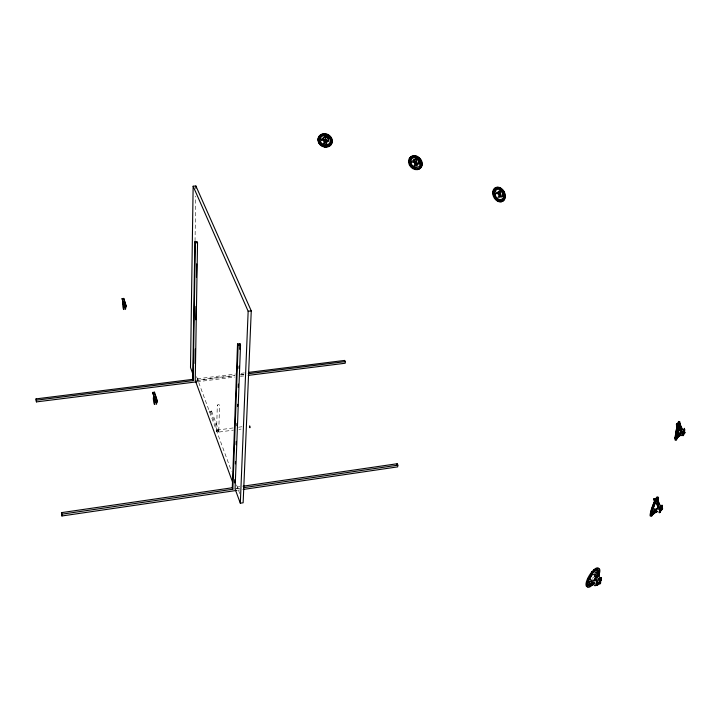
<?xml version="1.0" encoding="UTF-8"?>
<svg xmlns="http://www.w3.org/2000/svg" width="721" height="721" viewBox="0 0 721 721"><rect width="100%" height="100%" fill="white"/><g stroke="black" fill="none" stroke-linecap="round" stroke-linejoin="round"><path stroke-width="0.54" stroke-dasharray="3.6 2.7" d="M195.031 241.129L195.733 196.121M216.579 431.239L217.3 405.319M218.778 431.311A1.1 0.694 1.2 0 0 217.165 430.662A1.1 0.694 1.2 0 0 217.102 431.861A1.1 0.694 1.2 0 0 218.778 431.311L219.526 405.391A1.109 0.685 1.3 0 0 217.886 404.742A1.109 0.685 1.3 0 0 217.832 405.923A1.109 0.685 1.3 0 0 219.526 405.391M233.099 427.95L217.715 430.022L217.679 431.23L218.03 432.185L233.424 430.104M218.03 432.185L217.769 430.022M237.326 487.026L239.76 486.675M235.073 488.919L238.092 488.478L237.551 486.999M236.497 488.874L239.841 488.387M237.57 490.289L239.796 489.956M238.597 427.211L241.895 426.769M238.921 429.365L241.12 429.067M196.95 381.797L234.848 377.056M240.417 376.353L243.761 375.938M197.338 378.786L235.461 374.028M241.03 373.334L244.383 372.919M195.229 380.337L234.839 375.398M240.417 374.695L243.77 374.28M197.076 380.49L235.073 375.74M240.661 375.037L244.013 374.623M211.478 410.853A1.081 0.82 -20.6 0 1 210.162 412.061A1.081 0.82 -20.6 0 1 209.73 410.7A1.081 0.82 -20.6 0 1 211.478 410.853L218.869 430.761A1.1 0.829 -20.8 0 1 217.535 431.978A1.1 0.829 -20.8 0 1 217.093 430.617A1.1 0.829 -20.8 0 1 218.869 430.761M210.46 411.204L217.832 431.122M197.545 378.759L198.005 379.994M196.563 376.668L231.513 471.291M236.551 484.927L239.751 493.606M592.527 578.458A4.371 1.775 78.2 0 1 592.77 577.755M593.122 577.305A4.371 1.775 78.2 0 1 594.05 577.26"/><path stroke-width="1.08" d="M249.484 426.381C249.763 424.182 250.412 429.446 249.583 427.211M236.461 490.451L61.925 515.975L61.835 514.199L232.838 489.244L232.297 487.757L237.542 343.962L239.94 343.674L240.526 345.08L235.073 488.919L240.318 503.204L243.139 502.78L251.259 310.904L195.896 185.991L193.138 186.234L190.506 367.476L192.831 373.82M192.714 379.363L36.05 398.884L36.338 400.182L193.165 380.598L192.714 379.363L194.868 241.742L197.058 241.526L197.545 242.689L195.229 380.337L232.604 482.187M195.86 188.244L195.896 185.991M193.165 380.598L195.355 242.905L194.868 241.742M195.031 363.447L195.274 348.901M195.761 319.818L195.986 306.398M196.463 277.315L196.689 263.895M684.373 429.374L684.418 428.328L683.995 429.374M684.463 428.58L684.31 429.995M677.74 424.227A8.382 0.712 -79.4 0 1 678.019 428.941A8.382 0.712 -79.4 0 1 675.325 438.801A8.382 0.712 -79.4 0 1 677.325 425.75L677.389 425.129M682.922 435.006L683.039 435.763L683.553 434.105M232.838 489.244L238.128 345.368L237.542 343.962M234.704 482.944L234.83 479.573M235.416 463.846L235.506 461.602M236.137 444.758L236.263 441.387M236.858 425.66L236.939 423.416M237.57 406.572L237.66 404.319M238.29 387.474L238.417 384.104M239.011 368.386L239.093 366.133M239.723 349.288L239.94 343.674M240.318 503.204L248.159 311.256L193.138 186.234M598.511 576.322L598.917 573.925L598.79 576.656M325.405 140.604L325.64 137.332M248.844 372.36L344.737 360.41L345.332 361.591L345.188 363.24L248.222 375.38M683.445 434.159C683.292 438.359 685.653 427.256 684.373 429.446M681.696 429.247L681.733 427.814L679.543 422.758A8.382 0.721 -79.4 0 1 679.597 424.381M652.875 514.406A10.211 1.298 -69.8 0 1 651.595 512.577L651.757 512.18M415.954 162.91L416.323 159.611M598.863 576.818A4.353 1.451 -58.3 0 0 598.79 576.268L598.962 570.401L597.538 569.545A9.571 3.208 -58.3 0 0 592.031 574.15L589.418 578.395A9.571 3.208 -58.3 0 0 587.849 585.317L589.291 586.128L594.149 583.586M396.938 465.46L397.145 463.747L243.085 486.188M397.145 463.747L397.857 465.162L397.659 466.875L243.13 489.469M684.211 430.761L684.382 429.761M677.506 436.385L677.587 436.304M499.878 194.859L500.032 194.039M499.995 194.021L500.374 191.507M598.628 572.104L598.142 572.753A7.814 2.623 -58.3 0 0 596.781 571.068M679.443 425.904A8.382 0.721 -79.4 0 1 679.2 427.769L678.452 432.023A8.382 0.721 -79.4 0 1 676.785 438.566A4.326 0.937 -49.1 0 1 680.245 435.133M684.076 431.609L684.274 430.617M681.426 431.041L681.246 432.023A4.335 2.091 -70.2 0 1 678.452 432.023M684.121 431.564L683.733 433.492M676.559 436.097L676.604 436.214A6.849 0.586 -79.4 0 1 677.181 431.798M683.841 431.672L684.022 430.825M591.581 572.645L591.806 571.654M593.626 584.524L594.104 582.46M596.582 576.088L600.665 582.73L600.431 583.731L598.556 584.055L598.79 583.064L594.717 576.412M414.782 169.129C415.503 167.714 413.935 169.426 414.782 169.129A7.435 6.083 48.3 0 0 422.145 165.181A7.435 6.083 48.3 0 0 417.423 156.448A7.435 6.083 48.3 0 0 409.285 158.872M681.048 432.97L680.48 434.988M683.733 433.339L683.346 435.024M655.29 499.491L655.533 498.526L653.812 498.797L653.568 499.761L654.74 501.437M680.381 430.077L683.093 433.636L684.707 433.402L684.95 432.465L678.191 423.587L676.586 423.822L676.343 424.759L679.038 428.301A6.849 0.586 -79.4 0 0 679.164 426.832M677.956 424.525L678.191 423.587M657.462 501.275L662.59 508.611L662.338 509.585L660.607 509.864L660.851 508.9L657.011 503.393M683.093 433.636L683.337 432.699L679.957 428.265M653.127 513.712L652.856 514.307L653.127 513.559M656.849 511.486A4.083 0.514 -69.8 0 1 656.624 511.739L651.937 515.109L651.523 514.533A8.967 1.145 -69.8 0 1 653.217 507.8L654.875 503.456A8.967 1.145 -69.8 0 1 657.687 498.391L658.084 499.013A4.668 0.739 79.6 0 0 659.418 504.412A4.083 0.514 -69.8 0 1 659.355 504.916M656.624 511.739L656.443 511.468A4.083 0.514 -69.8 0 1 657.219 508.413L657.579 507.404M650.775 511.811L650.856 511.901M657.624 507.557L657.967 506.439A4.083 0.514 -69.8 0 1 658.354 505.574M586.795 582.217L586.543 582.559M594.392 583.433L593.743 583.055A4.353 1.451 -58.3 0 1 594.465 579.909L595.645 577.99A4.353 1.451 -58.3 0 1 598.142 575.881L598.79 576.268M416.432 156.592L416.053 156.133M598.376 572.132L598.142 572.753M656.308 511.504L653.956 512.946A1.812 0.568 -45.6 0 1 655.452 511.468M328.56 139.739A2.92 2.542 29.3 0 1 328.082 140.974L326.983 141.749A2.92 2.542 29.3 0 1 324.153 141.271L323.188 140.144A2.92 2.542 29.3 0 1 323.368 137.549L324.468 136.774A2.92 2.542 29.3 0 1 327.307 137.251L327.857 137.765M331.417 141.352A6.435 5.606 29.3 0 1 330.371 144.065L327.947 145.768A6.435 5.606 29.3 0 1 326.406 146.075M418.135 159.756L419.009 161.008A2.965 2.424 48.3 0 1 418.712 163.622L417.63 164.28A2.965 2.424 48.3 0 1 414.972 163.451L414.106 162.198A2.965 2.424 48.3 0 1 414.395 159.584A3.371 2.542 -8.3 0 1 413.62 159.638M493.75 191.939L493.416 191.786M499.995 187.911L500.077 188.37M593.825 583.388L592.437 584.515L593.852 583.767M321.061 135.503L322.413 134.809A6.435 5.606 29.3 0 1 328.659 135.863L329.885 136.99M414.872 159.17L415.467 158.926A2.965 2.424 48.3 0 1 416.143 158.863M496.12 188.451L497.355 188.055A6.723 4.93 62.7 0 1 498.716 188.082M499.329 190.912L499.887 190.732A3.055 2.244 62.7 0 1 502.294 191.903L503.024 193.3M502.158 196.328L501.6 196.5A3.055 2.244 62.7 0 1 499.202 195.337L498.463 193.931A3.055 2.244 62.7 0 1 498.86 191.281M331.966 141.74L331.759 141.667M598.79 583.064L600.665 582.73M660.851 508.9L662.59 508.611M683.337 432.699L684.95 432.465M61.925 515.975L61.483 512.64L232.297 487.757M243.644 487.666L397.857 465.162M152.69 392.431L155.538 401.164L157.349 400.93L157.349 401.894L155.547 402.129L152.69 392.431L154.483 392.197L157.349 400.93M36.05 398.884L36.447 401.894L196.95 381.797M152.699 393.387L154.492 393.161L154.483 392.197M248.231 373.721L345.332 361.591M238.128 345.368L240.526 345.08M248.159 311.256L251.259 310.904M124.508 306.894L126.175 306.713L126.157 305.785L123.742 298.422L122.092 298.602L124.508 306.894L122.092 298.602M124.49 305.965L126.157 305.785M195.355 242.905L197.545 242.689M318.52 139.432L318.619 138.937L318.385 139.378M680.354 435.241L680.263 435.241A4.344 0.919 -44.9 0 0 676.568 438.765M659.012 504.385A4.083 0.514 -69.8 0 1 659.237 504.132L659.418 504.412M324.567 139.64L326.352 139.937M415.206 161.819L416.882 162.342M499.238 193.652A0.964 0.703 62.7 0 0 500.266 194.931A0.964 0.703 62.7 0 0 500.482 193.48A0.964 0.703 62.7 0 0 499.238 193.652L500.753 194.391M409.195 160.837L408.69 160.828L409.537 160.693M320.503 143.587L321.728 144.705A3.317 3.29 78.8 0 0 322.089 144.588M493.515 191.903L492.903 191.804L493.362 191.885M417.666 157.439A6.534 5.344 48.3 0 1 419.027 158.458L420.938 161.234A6.534 5.344 48.3 0 1 421.37 162.811M414.89 168.281A6.534 5.344 48.3 0 1 412.051 166.605L410.15 163.847A6.534 5.344 48.3 0 1 409.708 162.279M676.586 423.822L678.605 426.49M677.208 429.797L678.38 431.347M653.812 498.797L655.092 500.635M660.607 509.864L657.074 504.79A4.065 1.848 78.7 0 1 658.282 509.585M502.654 190.623L503.618 192.092M500.861 200.15A3.488 2.605 -65.7 0 0 501.131 200.753A6.723 4.93 62.7 0 1 495.859 198.176L494.245 195.103M598.556 584.055L595.05 578.332A4.371 1.775 78.2 0 1 596.132 581.342M126.175 306.713L123.742 298.422M154.772 394.036L155.916 397.514A3.803 0.586 82.9 0 0 155.385 396.784M156.205 398.389L157.349 401.894M125.012 305.902L125.643 307.831M61.483 512.64L61.835 514.199M36.338 400.182L36.447 401.894M155.538 401.164L155.547 402.129M156.637 401.948A3.803 0.586 82.9 0 1 156.115 404.012M156.106 398.208A3.803 0.586 82.9 0 1 156.448 400.011M596.276 582.46A4.371 1.775 78.2 0 1 595.122 585.731A4.371 1.775 78.2 0 1 592.815 582.622M598.151 583.181A4.371 1.775 78.2 0 1 596.492 585.272M657.516 511.613A4.065 1.848 78.7 0 1 656.047 511.405M680.137 429.887A3.776 1.821 79.9 0 1 680.723 434.439A3.776 1.821 79.9 0 1 678.695 435.538M677.443 433.483A3.776 1.821 79.9 0 1 678.731 428.418M682.345 431.446A3.776 1.821 79.9 0 1 682.075 434.88A3.776 1.821 79.9 0 1 680.3 435.304M125.535 306.128A3.488 0.496 83.5 0 1 125.58 309.012A3.488 0.496 83.5 0 1 125.057 308.786M124.391 303.307A3.488 0.496 83.5 0 1 124.958 303.018M125.13 303.613A3.488 0.496 83.5 0 1 125.418 305.226M598.574 579.972A3.92 1.298 -58.3 0 1 601.305 578.251A3.92 1.298 -58.3 0 1 600.251 582.135M599.079 583.713A3.92 1.298 -58.3 0 1 597.439 584.875M597.078 584.821A3.92 1.298 -58.3 0 1 597.511 581.703M598.214 579.747A3.92 1.298 -58.3 0 1 600.458 577.854A3.92 1.298 -58.3 0 1 601.008 579.351M600.764 580.153A3.92 1.298 -58.3 0 1 600.386 581.018M598.718 583.487A3.92 1.298 -58.3 0 1 598.115 584.073M596.429 583.812A3.92 1.298 -58.3 0 1 596.772 582.352M592.121 583.478A7.814 2.623 -58.3 0 1 588.868 583.947M588.733 582.965A7.814 2.623 -58.3 0 1 588.904 581.631M589.39 580.035A7.814 2.623 -58.3 0 1 592.283 574.835M598.151 579.576A4.362 1.442 -58.3 0 1 601.197 577.656A4.362 1.442 -58.3 0 1 600.016 581.973M598.709 583.731A4.362 1.442 -58.3 0 1 597.421 584.83M596.24 584.65A4.362 1.442 -58.3 0 1 596.97 581.505M594.771 579.918A3.524 1.172 -58.3 0 1 595.735 578.359M594.465 579.909A4.948 3.839 -37.4 0 1 589.418 578.395M587.849 585.317A4.939 2.334 -20.9 0 1 593.743 583.055M593.275 584.082A10.896 3.65 -58.3 0 1 587.065 583.361A10.896 3.65 -58.3 0 1 596.411 569.094A10.896 3.65 -58.3 0 1 598.277 576.449M598.962 570.401A9.571 3.208 -58.3 0 1 598.286 575.187M593.302 583.307A9.571 3.208 -58.3 0 1 589.291 586.128M592.031 574.15A4.984 3.839 -79.2 0 1 595.645 577.99M598.142 575.881A4.984 2.361 84.9 0 1 597.538 569.545M587.822 586.732A10.887 3.659 -58.3 0 1 589.327 575.448A10.887 3.659 -58.3 0 1 598.818 568.842M587.597 579.963A9.562 3.208 -58.3 0 1 588.525 577.827M591.13 573.583A9.562 3.208 -58.3 0 1 592.626 571.78M594.104 570.347A9.562 3.208 -58.3 0 1 595.483 569.392M661.436 506.989A3.668 0.451 -69.8 0 1 662.383 505.791A3.668 0.451 -69.8 0 1 661.68 508.684M661.355 509.585A3.668 0.451 -69.8 0 1 659.751 512.532A3.668 0.451 -69.8 0 1 660.742 508.638M661.049 506.845A3.668 0.451 -69.8 0 1 661.995 505.791M661.941 506.25A3.668 0.451 -69.8 0 1 661.572 507.674M660.274 511.081A3.668 0.451 -69.8 0 1 659.318 512.144A3.668 0.451 -69.8 0 1 660.355 508.494M652.947 509.35A7.318 0.937 -69.8 0 1 655.885 501.852A7.318 0.937 -69.8 0 1 657.48 500.437M653.433 512.234A7.318 0.937 -69.8 0 1 652.126 513.1M660.706 507.476A4.083 0.505 -69.8 0 1 662.085 505.944M661.923 506.656A4.083 0.505 -69.8 0 1 661.364 508.494M661.004 509.495A4.083 0.505 -69.8 0 1 659.21 512.766A4.083 0.505 -69.8 0 1 660.319 508.44M657.219 508.413A4.632 3.01 -56.9 0 1 653.217 507.8M651.523 514.533A4.632 1.685 -36.6 0 1 656.443 511.468M651.595 512.577A10.211 1.298 -69.8 0 1 656.723 499.121A10.211 1.298 -69.8 0 1 657.976 501.032M658.084 499.013A8.967 1.145 -69.8 0 1 657.949 500.14M653.902 511.919A8.967 1.145 -69.8 0 1 651.937 515.109M654.875 503.456A4.659 2.812 -89.8 0 1 657.967 506.439M659.237 504.132A4.659 1.235 75.8 0 1 657.687 498.391M650.648 514.74A8.967 1.145 -69.8 0 1 650.675 513.055M651.018 511.486A8.967 1.145 -69.8 0 1 653.893 503.096A8.967 1.145 -69.8 0 1 656.714 498.022M650.558 515.93A10.211 1.307 -69.8 0 1 652.451 506.34A10.211 1.307 -69.8 0 1 657.453 496.931M657.931 502.519A1.83 0.505 84.3 0 1 658.489 502.636A1.83 0.505 84.3 0 1 658.859 504.448M678.686 430.058A6.849 0.586 -79.4 0 1 678.353 431.825M677.001 437.16A6.849 0.586 -79.4 0 1 676.613 437.602M677.857 428.364A6.849 0.586 -79.4 0 1 678.218 426.85M679.218 422.308A9.544 0.82 -79.4 0 1 678.758 430.978A9.544 0.82 -79.4 0 1 676.001 439.603M679.2 427.769A4.353 1.802 81.6 0 1 681.255 429.256M677.848 423.353A9.544 0.811 -79.4 0 1 678.164 428.716A9.544 0.811 -79.4 0 1 675.09 439.936A9.544 0.811 -79.4 0 1 677.37 425.084M679.497 426.408A1.703 0.811 73.6 0 1 679.687 426.535M680.209 427.229A1.703 0.811 73.6 0 1 680.453 427.886M681.273 427.841A4.353 1.568 69 0 1 679.479 424.741M679.416 435.105A1.703 0.595 -47.2 0 1 677.298 436.971M328.506 139.054A2.92 2.542 29.3 0 0 328.271 138.378A3.326 1.766 56.9 0 0 328.542 138.576M328.082 140.974A3.317 2.397 82.3 0 1 328.632 141.163M330.317 143.686A3.317 2.397 82.3 0 1 330.371 144.065M327.947 145.768A3.326 3.046 -72.8 0 1 327.424 145.281M326.712 143.614A3.326 3.046 -72.8 0 1 326.983 141.749M318.24 140.838A7.327 6.381 29.3 0 1 323.206 133.764A7.327 6.381 29.3 0 1 331.831 138.63A7.327 6.381 29.3 0 1 328.334 146.534M326.586 146.895A7.327 6.381 29.3 0 1 324.738 146.805M322.918 146.273A7.327 6.381 29.3 0 1 318.835 142.524M324.783 146.002A6.435 5.606 29.3 0 1 323.188 145.534M319.592 142.235A6.435 5.606 29.3 0 1 319.989 136.521A3.308 2.379 -25.3 0 0 320.115 136.765M331.318 139.838A6.435 5.606 29.3 0 0 330.795 138.351A3.326 1.766 56.9 0 1 330.696 138.549M327.658 135.954A3.308 1.478 29.1 0 1 327.866 135.89M328.37 135.845A3.308 1.478 29.1 0 1 328.659 135.863M324.153 141.271A3.317 3.29 78.8 0 1 323.323 143.731M324.522 136.575A3.299 1.73 1.4 0 1 324.468 136.774M322.413 134.809A3.299 1.73 1.4 0 1 322.765 134.899M324.306 143.776A1.307 1.289 -60.1 0 1 325.387 142.722A1.307 1.253 -64.6 0 1 325.423 144.939M319.764 141.893A3.308 3.01 -53 0 1 319.971 141.577M321.413 140.388A3.308 3.01 -53 0 1 323.188 140.144M321.863 138.522A1.298 1.027 -33.9 0 1 322.08 138.883A1.307 1.118 -43.1 0 1 321.151 139.766M319.782 139.144A1.298 1.027 -33.9 0 1 320.079 138.729M414.836 167.038A1.325 1.271 -60.5 0 1 415.972 165.064A1.325 1.199 -64.2 0 1 416.423 165.956M416.846 158.99A2.965 2.424 48.3 0 1 417.522 159.287M418.712 163.622A3.371 2.019 -89.3 0 1 419.352 164.055M420.28 166.605A3.371 2.019 -89.3 0 1 420.289 166.993M417.099 166.118A3.38 2.848 -69.3 0 1 417.63 164.28M413.115 168.335A7.435 6.083 48.3 0 1 411.583 167.182M408.924 162.261A7.435 6.083 48.3 0 1 408.879 160.495M409.672 160.729A6.534 5.344 48.3 0 1 410.772 158.088A3.371 2.542 -8.3 0 0 411.321 158.827M413.142 156.646A6.534 5.344 48.3 0 1 414.629 156.502M421.406 164.361A6.534 5.344 48.3 0 1 421.037 165.794M418.207 158.44A3.362 1.226 39.8 0 1 418.568 158.386M418.784 158.404A3.362 1.226 39.8 0 1 419.027 158.458M419.216 161.243A3.371 1.361 66.7 0 1 419.009 161.008M420.938 161.234A3.371 1.361 66.7 0 1 420.866 161.432M420.658 161.72A3.371 1.361 66.7 0 1 420.523 161.801M414.972 163.451A3.371 3.317 -62.1 0 1 414.07 165.551M412.8 166.416A3.371 3.317 -62.1 0 1 412.051 166.605M410.15 163.847A3.362 3.19 -27.9 0 1 410.591 163.225M411.168 162.712A3.362 3.19 -27.9 0 1 411.502 162.504M411.853 162.342A3.362 3.19 -27.9 0 1 414.106 162.198M410.555 160.738A1.325 1.1 -14.9 0 1 410.871 160.35M412.791 160.377A1.325 1.1 -14.9 0 1 413.016 160.774A1.325 1.19 -21.4 0 1 412.7 161.189M415.675 167.299A1.325 1.199 -64.2 0 1 415.431 167.398M414.71 157.475A3.353 1.712 14.2 0 1 414.935 157.674M411.439 161.54A1.325 1.19 -21.4 0 1 410.97 161.333M503.348 193.841A5.489 4.029 62.7 0 1 498.914 199.347A5.489 4.029 62.7 0 1 495.444 190.795A5.489 4.029 62.7 0 1 502.807 192.516M502.961 190.894A2.74 2.019 62.7 0 1 503.835 191.984M503.06 190.659A3.055 2.244 62.7 0 1 504.042 191.876A2.74 2.019 62.7 0 0 503.15 190.795M504.34 192.615A3.055 2.244 62.7 0 1 504.457 194.093M502.961 195.436A3.055 2.244 62.7 0 1 502.627 195.959M493.245 191.507A7.661 5.615 62.7 0 1 499.734 187.523A7.661 5.615 62.7 0 1 505.376 196.157A7.661 5.615 62.7 0 1 499.851 201.601M498.265 201.069A7.661 5.615 62.7 0 1 496.742 200.077M493.561 195.211A7.661 5.615 62.7 0 1 493.2 193.327M493.921 193.435A6.723 4.93 62.7 0 1 493.966 191.84M494.372 190.416A6.723 4.93 62.7 0 1 495.102 189.262A3.47 2.623 10.1 0 0 495.678 190.092M504.547 196.995A6.723 4.93 62.7 0 1 503.393 199.573M504.276 193.715A3.47 0.874 75.3 0 1 504.24 193.913M501.185 197.184A3.488 2.605 -65.7 0 1 501.383 196.833M499.202 195.337A3.47 3.299 -65.1 0 1 498.004 197.356M496.237 198.149A3.47 3.299 -65.1 0 1 495.859 198.176M504.294 192.543A2.74 2.019 62.7 0 1 504.403 193.877M495.066 194.282A3.461 3.317 8.4 0 1 495.751 193.913M496.913 193.661A3.461 3.317 8.4 0 1 498.463 193.931M499.175 197.284A1.37 1.235 -61.9 0 1 499.932 197.094A1.37 1.136 -62.8 0 1 500.077 197.302M502.158 191.642A3.47 0.883 49.5 0 1 502.059 191.398M495.453 191.48A1.361 1.145 7 0 1 495.715 191.398M497.346 192.092A1.361 1.145 7 0 1 497.436 192.327A1.361 1.244 5.7 0 1 497.084 192.714M496.85 192.858A1.361 1.244 5.7 0 1 496.03 192.976M497.607 200.789L498.04 201.132L497.625 200.726M498.076 200.546L498.508 200.889L498.094 200.474M675.126 438.017L675.262 437.35L675.126 438.017M678.668 424.047L678.812 423.38L678.668 424.047M679.633 424.236L679.777 423.569L679.633 424.236M676.505 436.448L676.649 435.781L676.514 436.385M499.473 188.271L499.896 188.632L499.491 188.208M504.204 197.311L504.637 197.671L504.231 197.248M504.673 197.058L505.106 197.419L504.7 196.995M655.506 499.491L655.777 498.806L655.506 499.491M656.48 499.86L656.759 499.175L656.48 499.86M587.245 583.037L587.723 582.442L587.273 582.947M593.96 570.095L594.437 569.5L593.96 570.095M594.852 570.653L595.33 570.068L594.879 570.563M591.463 585.425L591.941 584.857L591.463 585.425M599.016 573.15L599.484 572.573L599.016 573.15M318.096 139.387L318.628 139.604L318.123 139.333M324.324 146.615C324.711 147.192 325.288 145.678 324.351 146.552M325.189 134.376L325.721 134.611L325.189 134.376M325.36 134.052L325.892 134.295L325.36 134.052M415.647 156.52L416.116 156.881L415.738 156.43M421.253 164.64C421.551 165.172 422.632 163.901 421.253 164.64M680.092 425.183L680.047 425.246A1.712 0.55 74.8 0 0 680.552 427.174A1.712 0.55 74.8 0 0 681.309 427.688L680.092 425.183M153.384 398.461A3.803 0.577 82.9 0 0 154.501 404.49A3.803 0.577 82.9 0 0 154.492 399.299A3.803 0.577 82.9 0 0 153.384 398.461M122.723 304.154A3.488 0.487 83.5 0 0 123.706 309.552A3.488 0.487 83.5 0 0 123.624 304.559A3.488 0.487 83.5 0 0 122.723 304.154M591.013 581.117A1.947 1.361 -28.1 0 0 589.111 582.334A1.956 1.163 -23.1 0 0 590.58 583.001A1.956 1.163 -23.1 0 0 592.545 581.919A1.947 1.361 -28.1 0 0 591.013 581.117M595.176 574.34A1.965 1.37 -88 0 0 596.582 575.349A1.974 1.172 87.1 0 0 596.673 573.078A1.974 1.172 87.1 0 0 595.42 572.077A1.965 1.37 -88 0 0 595.176 574.34M654.506 510.08A1.821 1.063 -47.4 0 0 652.965 511.522A1.83 0.892 -40.8 0 0 654.037 511.91A1.83 0.892 -40.8 0 0 655.686 510.585A1.821 1.063 -47.4 0 0 654.506 510.08M657.146 503.141A1.839 0.946 82.9 0 0 658.255 503.862A1.839 0.739 78.3 0 0 657.913 501.762A1.839 0.739 78.3 0 0 656.966 501.023A1.839 0.946 82.9 0 0 657.146 503.141M679.371 433.97A1.703 0.73 -61.3 0 0 678.254 435.529A1.712 0.577 -54.2 0 0 678.912 435.745A1.712 0.577 -54.2 0 0 680.164 434.267A1.703 0.73 -61.3 0 0 679.371 433.97M320.611 141.866A5.254 4.578 29.3 0 0 329.425 143.371A5.254 4.578 29.3 0 0 325.531 135.62A5.254 4.578 29.3 0 0 320.611 141.866M323.693 140.009A2.361 2.064 29.3 0 0 327.658 140.676A2.361 2.064 29.3 0 0 325.91 137.188A2.361 2.064 29.3 0 0 323.693 140.009M319.412 142.533A6.435 5.606 29.3 0 0 330.209 144.389A6.435 5.606 29.3 0 0 325.441 134.89A6.435 5.606 29.3 0 0 319.412 142.533M318.646 142.812A7.327 6.381 29.3 0 0 330.939 144.93A7.327 6.381 29.3 0 0 325.513 134.106A7.327 6.381 29.3 0 0 318.646 142.812M324.657 140.063A0.919 0.802 29.3 0 0 326.207 140.325A0.919 0.802 29.3 0 0 325.522 138.964A0.919 0.802 29.3 0 0 324.657 140.063M410.772 162.306A5.335 4.362 48.3 0 0 418.55 166.911A5.335 4.362 48.3 0 0 417.288 158.386A5.335 4.362 48.3 0 0 410.772 162.306M414.431 161.54A2.397 1.965 48.3 0 0 417.937 163.604A2.397 1.965 48.3 0 0 417.369 159.765A2.397 1.965 48.3 0 0 414.431 161.54M409.384 162.54A6.534 5.344 48.3 0 0 418.901 168.191A6.534 5.344 48.3 0 0 417.369 157.746A6.534 5.344 48.3 0 0 409.384 162.54M408.591 162.513A7.435 6.083 48.3 0 0 419.424 168.948A7.435 6.083 48.3 0 0 417.684 157.061A7.435 6.083 48.3 0 0 408.591 162.513M415.215 162.045A0.937 0.766 48.3 0 0 416.576 162.847A0.937 0.766 48.3 0 0 416.35 161.351A0.937 0.766 48.3 0 0 415.215 162.045M498.824 192.705A2.469 1.821 62.7 0 0 501.455 195.995A2.469 1.821 62.7 0 0 502.023 192.273A2.469 1.821 62.7 0 0 498.824 192.705M493.506 192.047A6.723 4.93 62.7 0 0 500.662 201.006A6.723 4.93 62.7 0 0 502.204 190.894A6.723 4.93 62.7 0 0 493.506 192.047M492.785 191.705A7.661 5.615 62.7 0 0 500.933 201.898A7.661 5.615 62.7 0 0 502.69 190.389A7.661 5.615 62.7 0 0 492.785 191.705"/></g></svg>
